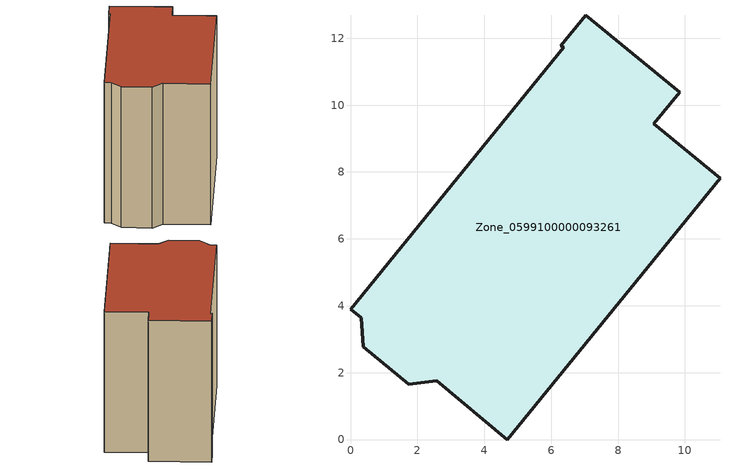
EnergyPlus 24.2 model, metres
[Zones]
Zone_0599100000093261
 floor ground (C_G): 0.32,3.64 0,3.9 6.38,11.73 6.29,11.77 7.04,12.68 9.84,10.38 9.07,9.44 11.05,7.82 4.69,0 2.58,1.75 1.74,1.65 0.38,2.78 z0
 wall outside (C_F): 0.38,2.78 1.74,1.65 2.58,1.75 4.69,0 11.05,7.82 9.07,9.44 9.84,10.38 7.04,12.68 6.29,11.77 6.38,11.73 0,3.9 0.32,3.64 0.38,2.78 z0:8.7
 roof outside (C_R): 0,3.9 0.32,3.64 0.38,2.78 1.74,1.65 2.58,1.75 4.69,0 11.05,7.82 9.07,9.44 9.84,10.38 7.04,12.68 6.29,11.77 6.38,11.73 z8.7
[BUILDING]
Pand.0599100000093261: North Axis=0; Terrain=City; Loads Convergence Tolerance Value=0.04; Temperature Convergence Tolerance Value=0.4; Solar Distribution=FullExterior; Maximum Number of Warmup Days=25; Minimum Number of Warmup Days=1
[Site:Location]
Rotterdam.The.Hague.AP_ZH_NLD Design_Conditions: Latitude=51.96; Longitude=4.45; Time Zone=1; Elevation=-4.5
[SITE:GROUNDTEMPERATURE:BUILDINGSURFACE]
18, 18, 18, 18, 18, 18, 18, 18, 18, 18, 18, 18
[MATERIAL] Thermal Absorptance=0.9; Solar Absorptance=0.7; Visible Absorptance=0.7
Name | Roughness | Thickness | Conductivity | Density | Specific Heat
G.TC.1946 | MediumSmooth | 0.15 | 1 | 540 | 1210
F.TC.1946 | Rough | 0.3 | 0.857143 | 1920 | 840
R.TC.1946 | MediumRough | 0.2 | 0.909091 | 1500 | 1000
[CONSTRUCTION]
C_G: G.TC.1946
C_F: F.TC.1946
C_R: R.TC.1946
[ZONE]
Zone_0599100000093261: Type=1; Multiplier=1; Ceiling Height=Autocalculate; Volume=Autocalculate; Floor Area=autocalculate; Part of Total Floor Area=Yes
[ZONEINFILTRATION:DESIGNFLOWRATE]
Infil_Zone_0599100000093261: Zone or ZoneList or Space or SpaceList=Zone_0599100000093261; Schedule=AlwaysOn; Design Flow Rate Calculation Method=Flow/Area; Flow Rate per Floor Area=0.003; Constant Term Coefficient=1; Temperature Term Coefficient=0; Velocity Term Coefficient=0; Velocity Squared Term Coefficient=0
[HVACTEMPLATE:ZONE:IDEALLOADSAIRSYSTEM]
Zone_0599100000093261: Maximum Heating Supply Air Temperature=50; Minimum Cooling Supply Air Temperature=13; Maximum Heating Supply Air Humidity Ratio=0.0156; Minimum Cooling Supply Air Humidity Ratio=0.0077; Heating Limit=NoLimit; Cooling Limit=NoLimit; Dehumidification Control Type=ConstantSensibleHeatRatio; Cooling Sensible Heat Ratio=0.7; Dehumidification Setpoint=60; Humidification Control Type=None; Humidification Setpoint=30; Outdoor Air Method=None; Outdoor Air Flow Rate per Person=0.00944; Outdoor Air Flow Rate per Zone Floor Area=0; Outdoor Air Flow Rate per Zone=0; Demand Controlled Ventilation Type=None; Outdoor Air Economizer Type=NoEconomizer; Heat Recovery Type=None; Sensible Heat Recovery Effectiveness=0.7; Latent Heat Recovery Effectiveness=0.65
[ZONECONTROL:THERMOSTAT]
ThermostatControl_Zone_0599100000093261: Zone or ZoneList=Zone_0599100000093261; Control Type Schedule=DualSetpointControlType; Control 1=Thermostat_Zone_0599100000093261; Temperature Difference Between Cutout And Setpoint=0
[THERMOSTATSETPOINT:DUALSETPOINT]
Thermostat_Zone_0599100000093261: Heating Setpoint Temperature Schedule=HeatingSetpoint_Zone_0599100000093261; Cooling Setpoint Temperature Schedule=CoolingSetpoint_Zone_0599100000093261
[SCHEDULE:COMPACT]
HeatingSetpoint_Zone_0599100000093261: Through: 12/31, For: AllDays, Until: 24:00, 21
CoolingSetpoint_Zone_0599100000093261: Through: 12/31, For: AllDays, Until: 24:00, 24
DualSetpointControlType: Through: 12/31, For: AllDays, Until: 24:00, 4
AlwaysOn: Through: 12/31, For: AllDays, Until: 24:00, 1
